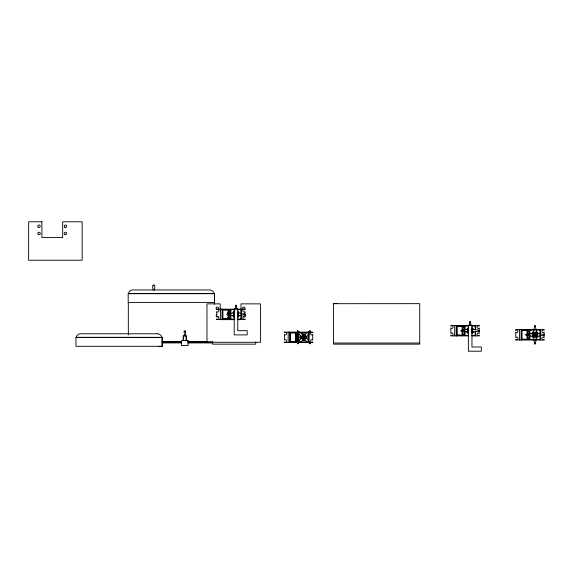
<?xml version="1.0" encoding="UTF-8"?>
<svg xmlns="http://www.w3.org/2000/svg" width="573" height="573" viewBox="0 0 573 573"><rect width="100%" height="100%" fill="white"/><g stroke="black" fill="none" stroke-linecap="round" stroke-linejoin="round"><path stroke-width="0.86" d="M462.69 328.981C463.65 329.532 462.397 328.558 462.375 328.465M527.575 333.092L527.977 333.271L527.11 333.128M462.64 328.952L462.189 329.955L463.185 330.177M527.532 333.071L527.074 334.073L528.07 334.288M462.246 331.158L463.163 331.165L463.163 330.728M462.246 332.054C464.467 331.495 461.458 332.054 462.246 332.125M154.209 290.096C156.93 283.406 150.663 283.349 153.313 290.081M185.358 335.993L185.716 331.165L184.169 331.187L184.463 335.979M297.974 331.28L297.494 331.079L297.903 331.395M309.656 343.32L310.165 343.456L309.685 343.256M526.129 334.818L526.573 334.625L526.386 335.076M535.261 343.42L534.867 343.65L534.824 343.234M462.683 327.068C463.75 327.806 462.289 325.987 462.189 327.212M527.568 331.187L527.962 331.387L527.11 331.244M228.985 312.357L228.04 312.357M228.956 315.343C226.958 315.558 228.598 316.375 228.985 315.308M295.711 333.78C296.85 334.618 296.506 333.035 295.711 333.815M462.21 327.176L463.099 327.427L462.64 327.068M295.711 335.663L296.606 335.678L295.682 335.993C295.159 339.366 298.053 337.547 295.711 337.375M462.21 329.052C464.517 329.31 461.38 329.052 462.511 330.306M527.532 331.187C528.442 332.426 527.561 329.855 527.103 331.33M305.072 337.841L305.072 336.774M469.029 325.786L470.118 321.346L471.192 325.786M534.638 325.829L533.341 333.164L526.021 334.446M228.04 312.314L229.007 311.784L228.04 311.275L228.04 312.772L228.935 312.743L228.011 313.066L228.011 314.362L229.007 313.854M295.711 335.241C297.451 333.937 295.052 333.873 295.711 335.699M295.711 337.289L296.678 336.781L295.711 336.258L296.549 335.993L296.656 335.284L295.711 335.284M295.711 340.154C297.545 337.912 294.436 339.76 296.112 340.684C294.529 341.938 297.989 339.667 296.162 340.649L295.725 340.24M244.728 314.563L244.614 314.126M297.946 343.521L297.537 343.206L297.903 343.571M309.685 331.079L310.093 331.395L309.728 331.029M470.29 322.27L470.111 321.825M478.856 330.463L478.498 330.829M528.012 334.933L527.11 334.933M535.003 325.937L534.774 326.331L535.189 326.381M302.172 338.951L302.537 338.579M305.101 336.014L305.473 335.649M526.028 334.439L525.649 334.818L526.028 335.176L533.348 336.458L534.63 343.793M534.63 325.836L535.003 325.464L535.368 325.829L536.65 333.164L543.985 334.439M227.266 314.119L227.46 314.591M227.452 314.598L227.46 314.147M244.735 314.556L244.306 314.441L244.621 314.119M470.297 322.262L469.881 322.219L470.118 321.818M543.741 335.04L543.541 334.568L543.605 335.076M534.817 343.241L535.254 343.428M153.005 285.268L154.574 285.29M184.162 331.165L185.652 331.144M527.26 337.497L527.554 338.163C528.299 337.089 528.12 339.345 527.611 338.278L527.103 338.722L527.504 338.192L527.074 337.275L528.07 337.132L527.103 336.623L527.848 337.103M527.396 334.045L527.848 334.238C525.713 333.73 529.724 332.913 527.246 332.934C529.151 331.588 525.534 331.531 527.848 332.197L527.103 332.369L527.103 333.214M228.391 311.92L228.785 311.755L228.391 311.583M228.391 313.968L228.785 313.803L228.391 313.632M228.391 316.833L228.785 316.668L228.391 316.497M296.062 334.847L296.456 334.682L296.062 334.517M296.062 336.895L296.456 336.731L296.062 336.559M296.062 339.76L296.456 339.596L296.062 339.424M235.875 305.509L236.012 306.011L235.868 305.516M461.566 330.95L461.43 330.449L461.501 330.958M468.463 329.038L460.764 330.7L468.463 332.34A2.335 2.335 0 0 1 468.463 329.038L461.129 330.327M128.259 293.698L214.474 293.698M214.474 293.756L214.531 304.256M128.316 302.315L128.338 334.768M214.488 302.415L128.187 302.487L128.187 293.505L214.424 293.526L214.495 302.737M337.203 303.547L333.543 303.547L333.601 344.158L419.737 344.158L419.737 303.654L333.522 303.704M234.386 309.184L216.594 309.184L216.716 309.821A1.296 1.296 0 0 1 218.549 309.821A1.296 1.296 0 0 1 218.549 311.662A1.296 1.296 0 0 1 216.716 311.662L216.716 317.091A1.296 1.296 0 0 1 218.549 317.091A1.296 1.296 0 0 1 218.549 318.932A1.296 1.296 0 0 1 216.716 318.932L216.594 319.569L234.386 319.569M237.802 309.184L245.158 309.184L245.036 309.821A1.296 1.296 0 0 0 243.203 309.821A1.296 1.296 0 0 0 243.203 311.662A1.296 1.296 0 0 0 245.036 311.662L245.036 317.091A1.296 1.296 0 0 0 243.203 317.091A1.296 1.296 0 0 0 243.203 318.932A1.296 1.296 0 0 0 245.036 318.932L245.158 319.569L237.824 319.569M234.386 309.699L222.36 309.699L222.36 309.184M237.623 309.699L241.262 309.699M233.605 314.369L234.128 314.369M237.752 314.369L238.282 314.369M234.386 319.054L222.36 319.054L222.36 319.569M237.623 319.054L241.262 319.054M220.218 319.648L234.93 319.648M237.53 319.648L240.989 319.648M469.423 325.507L450.765 325.507L450.887 326.144A1.296 1.296 0 0 1 452.72 326.144A1.296 1.296 0 0 1 452.72 327.978A1.296 1.296 0 0 1 450.887 327.978L450.887 333.414A1.296 1.296 0 0 1 452.72 333.414A1.296 1.296 0 0 1 452.72 335.248A1.296 1.296 0 0 1 450.887 335.248L450.765 335.893L468.564 335.893M471.106 325.507L479.329 325.507L479.214 326.144A1.296 1.296 0 0 0 477.373 326.144A1.296 1.296 0 0 0 477.373 327.978A1.296 1.296 0 0 0 479.214 327.978L479.214 333.414A1.296 1.296 0 0 0 477.373 333.414A1.296 1.296 0 0 0 477.373 335.248A1.296 1.296 0 0 0 479.214 335.248L479.329 335.893L471.973 335.893M468.564 326.023L456.531 326.023L456.531 325.507M471.801 326.023L475.44 326.023M462.189 329.095L462.189 327.598L462.963 328.078M534.308 330.141L521.416 330.141L521.416 329.618M535.841 330.141L540.325 330.141M467.783 330.693L468.306 330.693M471.93 330.693L472.453 330.693M308.073 332.111L284.265 332.111L284.387 332.755A1.296 1.296 0 0 1 286.221 332.755A1.296 1.296 0 0 1 286.221 334.589A1.296 1.296 0 0 1 284.387 334.589L284.387 340.025A1.296 1.296 0 0 1 286.221 340.025A1.296 1.296 0 0 1 286.221 341.859A1.296 1.296 0 0 1 284.387 341.859L284.265 342.496L308.933 342.496M308.933 332.111L312.829 332.111L312.708 332.755A1.296 1.296 0 0 0 310.874 332.755A1.296 1.296 0 0 0 310.874 334.589A1.296 1.296 0 0 0 312.708 334.589L312.708 340.025A1.296 1.296 0 0 0 310.874 340.025A1.296 1.296 0 0 0 310.874 341.859A1.296 1.296 0 0 0 312.708 341.859L312.829 342.496L309.714 342.496M300.231 332.634L307.83 332.634M532.668 334.811L533.191 334.811M536.815 334.811A1.812 1.812 0 0 0 534.1 333.235A1.812 1.812 0 0 0 534.1 336.38A1.812 1.812 0 0 0 536.815 334.811L537.338 334.811A2.335 2.335 0 0 0 533.835 332.784A2.335 2.335 0 0 0 533.835 336.831A2.335 2.335 0 0 0 537.338 334.811M468.564 335.37L456.531 335.37L456.531 335.893M471.801 335.37L475.44 335.37M298.024 336.945L298.913 337.304L298.024 337.669M76.044 337.518L162.274 337.576M534.308 339.488L521.416 339.488L521.416 340.011M535.841 339.488L540.325 339.488M162.073 341.78L181.648 341.78M187.815 341.78L207.419 341.78M162.116 341.888L181.655 341.888M187.872 341.888L212.733 341.888M308.073 341.981L290.031 341.981L290.031 342.496M162.116 342.926L181.655 342.926M187.872 342.926L212.733 342.926M333.543 343.019L419.758 343.019M162.202 346.285L75.958 346.307L75.987 337.325L162.202 337.354L162.274 346.565L158.614 346.565M479.092 330.32L471.765 329.045A2.335 2.335 0 0 1 471.772 332.34L479.092 331.058L479.465 330.693L479.085 330.327M228.011 315.164L228.075 314.835M229.007 313.825C226.743 312.944 229.329 313.574 228.956 312.357M462.963 332.985L462.189 332.512L462.189 333.916L462.612 334.073L462.189 334.611L462.726 334.159C463.285 335.248 463.356 332.956 462.669 334.045L462.225 333.636M543.978 334.446L544.35 334.811L543.978 335.184L536.65 336.466L535.361 343.793L534.996 344.158L534.638 343.786M302.172 335.649L302.537 336.014M305.101 338.579L305.473 338.951M528.02 335.219C526.745 334.31 527.404 336.888 527.074 334.847M237.014 309.47L235.933 305.029L234.285 312.722L226.586 314.376L234.293 316.024L234.708 318.473M462.246 331.23L462.454 331.545L462.189 330.728M540.325 329.618L540.325 340.011M540.067 330.141L540.067 339.488M535.003 332.469L535.003 332.992M535.003 336.623L535.003 337.146M529.939 330.141L529.939 334.346M529.939 335.284L529.939 339.488M529.416 330.141L529.416 334.453M529.416 335.176L529.416 339.488M529.08 334.453L529.08 330.478L521.967 330.478L521.967 339.152L529.08 339.152L529.08 335.176M527.396 332.003L527.396 332.376M527.396 336.91L527.396 337.289M521.623 330.141L521.623 339.488M521.108 329.618L521.108 340.011M519.546 329.618L519.546 340.011M475.44 325.507L475.44 329.833M475.44 331.122L475.44 335.893M475.175 326.023L475.175 329.425M475.175 331.122L475.175 335.37M465.047 326.023L465.047 329.389M465.047 331.165L465.047 335.37M464.531 326.023L464.531 329.475M464.531 331.058L464.531 335.37M464.194 330.334L464.194 326.359L457.075 326.359L457.075 335.033L464.194 335.033L464.194 331.853M456.738 326.023L456.738 335.37M456.223 325.507L456.223 335.893M454.661 325.507L454.661 335.893M308.933 341.981L308.933 332.634L308.675 341.981M298.547 341.981C298.913 338.127 298.913 336.48 298.547 332.634L290.031 332.634L290.031 332.111M298.024 332.634L298.024 341.981M290.239 332.634L290.239 341.981M289.716 332.111L289.716 342.496M288.162 332.111L288.162 342.496M255.716 341.981L255.716 344.158L212.612 344.158L212.612 341.981M241.262 309.184L241.262 319.569M241.004 319.054L240.989 303.862L260.479 303.862L260.479 342.289L206.982 342.289L206.982 303.862L220.218 303.862L220.218 310M230.876 309.699L230.876 313.911M230.876 314.842L230.876 319.054M230.353 309.699L230.353 314.011M230.353 314.742L230.353 319.054M230.017 314.011L230.017 310.043L222.904 310.043L222.904 318.71L230.017 318.71L230.017 314.742M222.568 309.699L222.568 319.054M222.045 309.184L222.045 319.569M220.49 309.184L220.49 319.569M186.44 340.577L186.44 335.85L183.217 335.85L183.217 340.577M186.075 335.85L186.075 340.577M183.582 335.85L183.582 340.577M162.173 337.375L162.173 346.307M234.772 316.396A2.335 2.335 0 0 1 234.772 312.349M237.516 313.467A1.812 1.812 0 0 1 237.516 315.279M234.658 315.651A1.812 1.812 0 0 1 234.658 313.087M238.189 315.673A2.6 2.6 0 0 1 237.774 316.21M234.636 316.625A2.6 2.6 0 0 1 233.691 315.673M233.691 313.08A2.6 2.6 0 0 1 234.636 312.127M237.774 312.543A2.6 2.6 0 0 1 238.189 313.08M239.321 315.286A3.502 3.502 0 0 1 237.688 317.413M234.185 317.413A3.502 3.502 0 0 1 232.552 315.286M232.903 312.622A3.502 3.502 0 0 1 234.185 311.34M237.688 311.34A3.502 3.502 0 0 1 238.977 312.622M471.865 330.22A1.812 1.812 0 0 1 471.865 331.158M468.363 331.158A1.812 1.812 0 0 1 468.363 330.22M472.36 331.996A2.6 2.6 0 0 1 471.951 332.533M468.277 332.533A2.6 2.6 0 0 1 467.862 331.996M467.604 330.027A2.6 2.6 0 0 1 468.277 328.859M471.951 328.859A2.6 2.6 0 0 1 472.618 330.027M473.499 331.602A3.502 3.502 0 0 1 471.865 333.73M468.363 333.73A3.502 3.502 0 0 1 466.73 331.602M466.73 329.79A3.502 3.502 0 0 1 468.363 327.663M471.865 327.663A3.502 3.502 0 0 1 473.499 329.79M537.252 336.115A2.6 2.6 0 0 1 536.299 337.067M533.699 337.067A2.6 2.6 0 0 1 532.754 336.115M532.754 333.515A2.6 2.6 0 0 1 533.699 332.569M536.299 332.569A2.6 2.6 0 0 1 537.252 333.515M538.033 336.566A3.502 3.502 0 0 1 535.905 338.199M533.248 337.848A3.502 3.502 0 0 1 531.966 336.566M531.615 333.909A3.502 3.502 0 0 1 533.248 331.781M535.905 331.43A3.502 3.502 0 0 1 538.384 333.909M305.029 336.587A1.418 1.418 0 0 1 305.173 336.931M306.118 336.63A2.6 2.6 0 0 1 306.118 337.977M304.284 339.818A2.6 2.6 0 0 1 302.938 339.818M301.362 338.607A2.6 2.6 0 0 1 301.104 336.63M302.938 334.797A2.6 2.6 0 0 1 304.284 334.797M306.999 336.401A3.502 3.502 0 0 1 306.999 338.213M305.366 340.341A3.502 3.502 0 0 1 302.702 340.691M300.574 339.058A3.502 3.502 0 0 1 300.574 335.556M301.856 334.267A3.502 3.502 0 0 1 305.366 334.267M218.105 316.554A1.246 1.246 0 0 1 216.272 316.138A1.246 1.246 0 0 1 216.923 314.384M244.95 315.107A1.246 1.246 0 0 1 244.922 316.06M244.513 316.561A1.246 1.246 0 0 1 243.002 316.525M128.51 293.598A4.419 4.419 0 0 1 132.17 289.959L209.482 289.959A4.878 4.878 0 0 1 214.202 293.598M228.985 310.831C228.691 311.662 227.531 309.9 228.985 310.831M295.754 338.55C294.844 339.123 297.96 337.869 295.754 338.55M527.146 336.057C526.25 336.559 529.395 335.484 527.146 336.057M228.956 317.922L228.548 317.843C226.657 318.781 229.974 316.726 228.956 317.922M296.635 340.849L296.277 340.734L296.656 340.849M228.04 317.549L228.441 317.75L228.047 317.17L229.007 316.719L228.047 316.239L228.054 317.521M303.11 337.175C303.747 339.152 304.65 335.771 303.11 337.175M534.502 334.682C535.132 336.666 536.042 333.278 534.502 334.682M301.484 337.296L297.215 343.907L303.819 339.639L310.43 343.907L306.147 337.296L310.423 330.693L303.812 334.961L297.201 330.693L301.484 337.296M515.772 330.263L515.657 329.618L544.221 329.618L544.099 330.263A1.296 1.296 0 0 0 542.259 330.263A1.296 1.296 0 0 0 542.259 332.096A1.296 1.296 0 0 0 544.099 332.096L544.099 337.533A1.296 1.296 0 0 0 542.259 337.533A1.296 1.296 0 0 0 542.259 339.366A1.296 1.296 0 0 0 544.099 339.366L544.221 340.011L515.657 340.011L515.772 339.366A1.296 1.296 0 0 0 517.612 339.366A1.296 1.296 0 0 0 517.612 337.533A1.296 1.296 0 0 0 515.772 337.533L515.772 332.096A1.296 1.296 0 0 0 517.612 332.096A1.296 1.296 0 0 0 517.612 330.263A1.296 1.296 0 0 0 515.772 330.263M245.287 314.369L237.587 316.031A2.335 2.335 0 0 0 237.594 312.715L245.28 314.376M462.963 330.12L462.569 329.955L462.963 330.12M41.886 221.787L28.65 221.787L28.65 260.221L82.147 260.221L82.147 221.787L62.658 221.787L62.658 237.58L41.886 237.58L41.886 221.787M237.781 308.926L234.199 308.926L234.199 334.89L247.185 334.89L247.185 330.685L237.781 330.685L237.781 308.926M471.959 325.242L468.37 325.242L468.37 351.213L481.356 351.213L481.356 347.002L471.959 347.002L471.959 325.242M297.688 332.97L290.575 332.97L290.575 341.644L297.688 341.644L297.688 332.97M157.26 333.78L79.955 333.78A4.419 4.419 0 0 0 76.288 337.418L161.98 337.418A4.878 4.878 0 0 0 157.26 333.78M188.102 340.577L181.555 340.577L181.555 345.562L188.102 345.562L188.102 340.577M64.699 227.166A1.246 1.246 0 0 0 66.712 226.392A1.246 1.246 0 0 0 65.035 225.039A1.246 1.246 0 0 0 64.699 227.166M38.255 234.443A1.246 1.246 0 0 0 40.268 233.669A1.246 1.246 0 0 0 38.592 232.309A1.246 1.246 0 0 0 38.255 234.443M38.205 227.144A1.246 1.246 0 0 0 40.225 226.371A1.246 1.246 0 0 0 38.541 225.017A1.246 1.246 0 0 0 38.205 227.144M64.663 234.45A1.246 1.246 0 0 0 66.683 233.677A1.246 1.246 0 0 0 65.007 232.316A1.246 1.246 0 0 0 64.663 234.45M534.602 335.492A0.781 0.781 0 0 0 535.769 334.818A0.781 0.781 0 0 0 534.602 334.145A0.781 0.781 0 0 0 534.602 335.492M302.651 339.323A2.335 2.335 0 0 0 306.161 337.296A2.335 2.335 0 0 0 302.651 335.277A2.335 2.335 0 0 0 302.651 339.323M303.418 337.977A0.781 0.781 0 0 0 304.585 337.296A0.781 0.781 0 0 0 303.418 336.623A0.781 0.781 0 0 0 303.418 337.977M302.916 338.872A1.812 1.812 0 0 0 305.638 337.296A1.812 1.812 0 0 0 302.916 335.728A1.812 1.812 0 0 0 302.916 338.872M243.031 309.241A1.246 1.246 0 0 0 245.043 308.467A1.246 1.246 0 0 0 243.367 307.107A1.246 1.246 0 0 0 243.031 309.241M216.537 309.219A1.246 1.246 0 0 0 218.557 308.446A1.246 1.246 0 0 0 216.881 307.085A1.246 1.246 0 0 0 216.537 309.219"/></g></svg>
